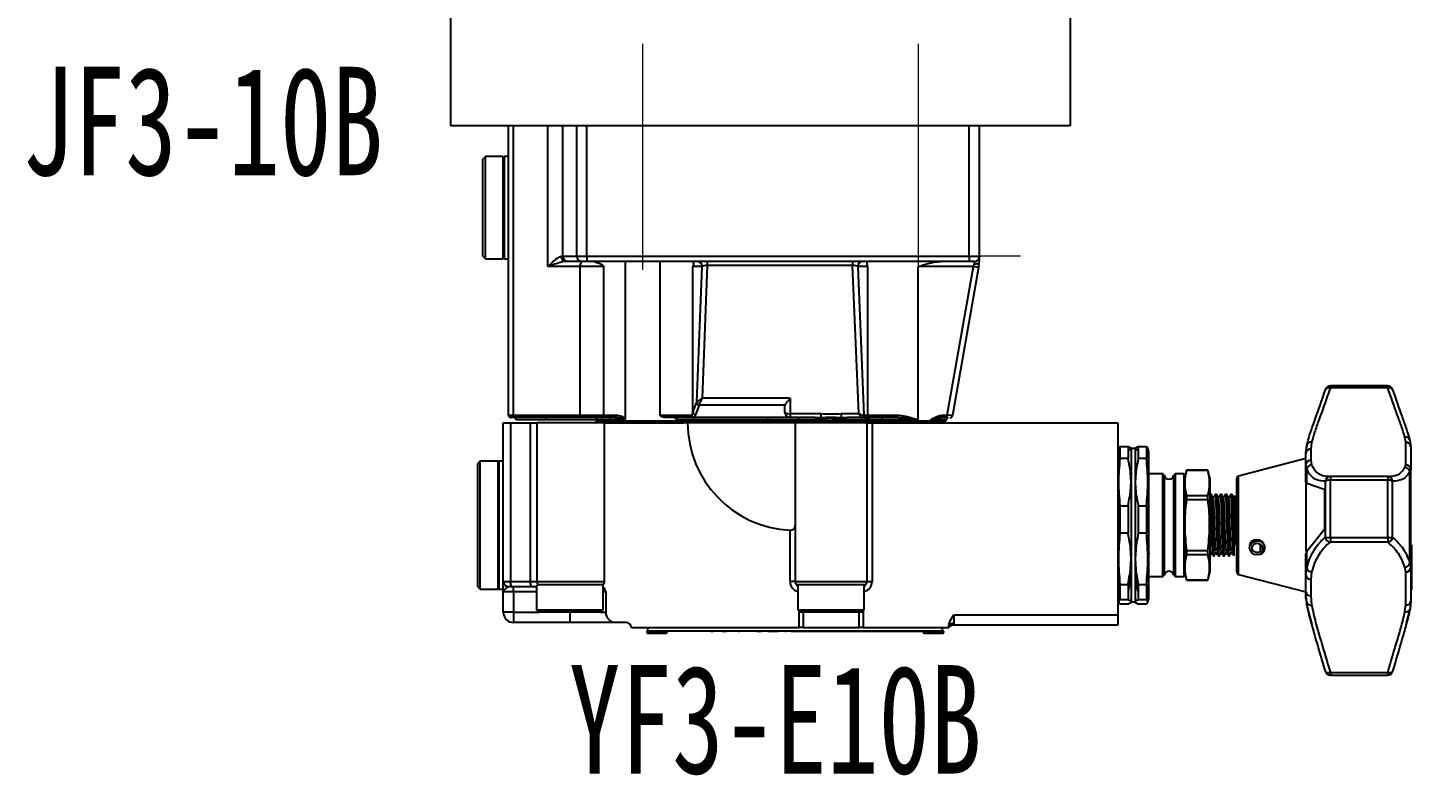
# Model space of a CAD drawing. Header units: millimetres. Extents: x 0 to 420, y 0 to 297.
# Drawn here: x 157.6 to 211.7, y 133.4 to 162.6 of the extents above; entities that cross this region are included whole.
import ezdxf

# ---------------------------------------------------------------- set-up
doc = ezdxf.new("R2010")
doc.units = ezdxf.units.MM
doc.linetypes.add('CENTERX2', pattern=[20.32, 12.7, -2.54, 2.54, -2.54])
doc.layers.add('10', color=7, linetype='Continuous')
doc.styles.add('SLDTEXTSTYLE4', font='TXT', dxfattribs={"width": 0.7})

msp = doc.modelspace()

# ---------------------------------------------------------------- linework, layer by layer
at = {"color": 7, "linetype": 'Continuous', "lineweight": 25}
for p, q in [((198.34, 183.755), (198.34, 158.755)), ((174.14, 166.564), (174.14, 158.755)), ((198.34, 158.755), (174.14, 158.755)), ((176.4, 147.455), (176.4, 158.755)), ((176.6, 147.455), (176.6, 158.755)), ((177.94, 153.255), (177.94, 158.755)), ((178.519, 153.655), (178.519, 158.755)), ((179.071, 153.655), (179.071, 158.755)), ((179.457, 153.655), (179.457, 158.755)), ((194.4, 153.655), (194.4, 158.755)), ((194.8, 153.655), (194.8, 158.755)), ((175.5, 157.555), (175.4, 157.455)), ((175.4, 153.655), (175.4, 157.455)), ((176.2, 157.555), (175.5, 157.555)), ((175.5, 153.555), (175.5, 157.555)), ((176.24, 157.555), (176.2, 157.515)), ((176.2, 153.555), (176.2, 157.555)), ((176.4, 157.555), (176.24, 157.555)), ((176.24, 153.555), (176.24, 157.555)), ((175.4, 153.655), (175.5, 153.555)), ((175.5, 153.555), (176.2, 153.555)), ((176.2, 153.595), (176.24, 153.555)), ((176.24, 153.555), (176.4, 153.555)), ((178.459, 153.655), (178.519, 153.655)), ((178.519, 153.655), (179.071, 153.655)), ((179.071, 153.655), (179.457, 153.655)), ((179.457, 153.655), (179.457, 153.455)), ((179.457, 153.655), (194.4, 153.655)), ((194.4, 153.655), (194.4, 153.455)), ((194.4, 153.655), (194.8, 153.655)), ((194.8, 153.655), (194.8, 153.629)), ((179.2, 153.255), (177.94, 153.255)), ((178.712, 153.455), (178.633, 153.455)), ((179.264, 153.455), (178.712, 153.455)), ((180.121, 153.255), (179.2, 153.255)), ((179.2, 147.455), (179.2, 153.255)), ((179.457, 153.455), (179.264, 153.455)), ((194.4, 153.455), (179.457, 153.455)), ((180.121, 147.455), (180.121, 153.255)), ((180.958, 153.455), (180.958, 147.321)), ((182.322, 147.455), (182.322, 153.455)), ((183.608, 147.562), (183.608, 153.255)), ((183.962, 153.255), (183.608, 153.255)), ((183.759, 147.956), (183.962, 153.255)), ((184.162, 153.296), (183.964, 148.121)), ((184.162, 153.455), (184.162, 153.296)), ((189.842, 153.296), (184.162, 153.296)), ((189.842, 153.455), (189.842, 153.296)), ((190.086, 147.513), (189.842, 153.296)), ((190.041, 153.255), (190.286, 147.455)), ((190.438, 153.255), (190.041, 153.255)), ((190.438, 147.453), (190.438, 153.255)), ((192.4, 147.275), (192.4, 153.255)), ((194.562, 153.255), (192.4, 153.255)), ((193.539, 147.455), (194.562, 153.255)), ((194.759, 153.22), (193.739, 147.437)), ((194.6, 153.455), (194.4, 153.455)), ((194.562, 153.255), (194.6, 153.363)), ((194.759, 153.22), (194.562, 153.255)), ((194.6, 153.363), (194.6, 153.455)), ((194.77, 153.282), (194.759, 153.22)), ((187.4, 148.121), (183.964, 148.121)), ((187.4, 148.121), (187.4, 147.513)), ((208.309, 148.441), (208.313, 148.458)), ((210.741, 148.594), (208.502, 148.594)), ((210.741, 148.524), (208.502, 148.524)), ((210.93, 148.458), (210.934, 148.441)), ((183.608, 147.562), (183.751, 147.932)), ((183.85, 147.841), (183.707, 147.471)), ((187.204, 147.841), (183.85, 147.841)), ((187.2, 147.555), (187.2, 147.82)), ((176.2, 147.155), (176.483, 147.155)), ((176.2, 140.955), (176.2, 147.155)), ((176.4, 147.455), (176.6, 147.455)), ((176.483, 147.155), (177.262, 147.155)), ((176.483, 147.155), (176.483, 140.955)), ((176.6, 147.355), (176.5, 147.355)), ((176.6, 147.355), (176.6, 147.455)), ((176.6, 147.455), (179.2, 147.455)), ((179.159, 147.355), (176.6, 147.355)), ((177.891, 147.275), (176.7, 147.275)), ((177.262, 147.155), (177.513, 147.155)), ((177.262, 140.955), (177.262, 147.155)), ((180.142, 147.155), (177.513, 147.155)), ((177.513, 147.155), (177.513, 140.955)), ((179.839, 147.275), (177.891, 147.275)), ((180.048, 147.355), (179.159, 147.355)), ((179.2, 147.455), (180.121, 147.455)), ((180.359, 147.275), (179.839, 147.275)), ((179.839, 147.235), (180.359, 147.235)), ((180.558, 147.355), (180.048, 147.355)), ((180.121, 147.455), (180.61, 147.455)), ((180.142, 147.155), (183.236, 147.155)), ((180.142, 147.155), (180.142, 140.955)), ((180.359, 147.275), (180.359, 147.355)), ((180.94, 147.275), (180.359, 147.275)), ((180.359, 147.235), (180.359, 147.275)), ((180.359, 147.235), (180.359, 147.155)), ((180.359, 147.235), (182.972, 147.235)), ((182.322, 147.455), (183.556, 147.455)), ((183.658, 147.355), (182.576, 147.355)), ((186.517, 147.275), (182.972, 147.275)), ((182.972, 147.235), (182.972, 147.275)), ((182.972, 147.235), (186.517, 147.235)), ((186.504, 147.155), (183.236, 147.155)), ((183.646, 147.355), (183.658, 147.355)), ((187.4, 147.355), (183.658, 147.355)), ((187.766, 147.275), (186.517, 147.275)), ((186.517, 147.235), (186.517, 147.275)), ((186.517, 147.235), (187.766, 147.235)), ((187.646, 147.155), (187.125, 147.155)), ((187.4, 147.513), (188.599, 147.513)), ((187.4, 147.513), (187.4, 147.355)), ((188.375, 147.355), (187.4, 147.355)), ((187.6, 147.155), (187.6, 144.692)), ((190.4, 147.155), (187.646, 147.155)), ((187.766, 147.235), (187.766, 147.275)), ((188.409, 147.275), (187.766, 147.275)), ((187.766, 147.235), (190.4, 147.235)), ((188.375, 147.355), (188.599, 147.364)), ((188.621, 147.287), (188.409, 147.275)), ((188.599, 147.513), (188.599, 147.364)), ((189.592, 147.275), (189.379, 147.287)), ((189.401, 147.513), (190.086, 147.513)), ((189.401, 147.513), (189.401, 147.364)), ((189.401, 147.364), (189.625, 147.355)), ((190.4, 147.275), (189.592, 147.275)), ((190.187, 147.355), (189.625, 147.355)), ((190.188, 147.355), (190.187, 147.355)), ((190.321, 147.355), (190.188, 147.355)), ((190.286, 147.455), (190.419, 147.455)), ((190.352, 147.354), (190.321, 147.355)), ((190.4, 147.235), (190.4, 147.275)), ((191, 147.275), (190.4, 147.275)), ((190.4, 147.235), (191, 147.235)), ((190.4, 147.155), (190.6, 147.155)), ((190.4, 147.155), (190.4, 140.955)), ((190.419, 147.455), (190.438, 147.453)), ((191.549, 147.355), (190.473, 147.355)), ((190.565, 147.455), (191.59, 147.455)), ((190.6, 147.155), (200.2, 147.155)), ((190.6, 147.155), (190.6, 140.955)), ((191, 147.275), (191, 147.355)), ((191, 147.235), (191, 147.275)), ((192.4, 147.275), (191, 147.275)), ((191, 147.155), (191, 147.235)), ((191, 147.235), (192.9, 147.235)), ((193.5, 147.275), (192.9, 147.275)), ((192.9, 147.235), (192.9, 147.275)), ((192.9, 147.155), (192.9, 147.235)), ((192.9, 147.235), (193.5, 147.235)), ((193.361, 147.455), (193.539, 147.455)), ((193.361, 147.355), (193.361, 147.455)), ((193.539, 147.355), (193.361, 147.355)), ((193.5, 147.235), (193.5, 147.275)), ((193.539, 147.355), (193.539, 147.455)), ((193.739, 147.437), (193.539, 147.455)), ((193.539, 147.355), (193.58, 147.355)), ((200.2, 147.155), (200.2, 139.655)), ((211.445, 146.393), (211.417, 146.593)), ((211.61, 146.475), (211.631, 146.322)), ((200.28, 146.226), (200.6, 146.226)), ((200.28, 146.226), (200.28, 145.757)), ((200.6, 146.226), (200.6, 145.757)), ((200.88, 146.147), (200.72, 146.147)), ((200.72, 146.147), (200.72, 140.162)), ((200.88, 146.147), (200.88, 140.162)), ((201, 146.226), (201, 145.757)), ((201, 146.226), (201.32, 146.226)), ((201.32, 146.226), (201.32, 145.757)), ((201.32, 146.226), (201.363, 146.162)), ((201.4, 146.055), (201.371, 146.164)), ((201.4, 146.055), (201.4, 140.255)), ((207.545, 145.953), (207.579, 146.279)), ((207.545, 145.953), (207.545, 146.023)), ((207.545, 145.509), (207.545, 145.953)), ((207.599, 146.358), (207.579, 146.282)), ((207.772, 146.4), (207.745, 146.131)), ((207.745, 146.131), (207.745, 145.696)), ((211.445, 145.516), (211.445, 146.393)), ((211.645, 146.22), (211.645, 146.223)), ((211.645, 146.22), (211.645, 145.325)), ((175.3, 145.655), (175.2, 145.555)), ((175.2, 140.755), (175.2, 145.555)), ((176, 145.655), (175.3, 145.655)), ((175.3, 140.655), (175.3, 145.655)), ((176.04, 145.655), (176, 145.615)), ((176, 140.655), (176, 145.655)), ((176.2, 145.655), (176.04, 145.655)), ((176.04, 140.655), (176.04, 145.655)), ((200.6, 145.757), (200.28, 145.757)), ((201.32, 145.757), (201, 145.757)), ((207.545, 145.755), (204.919, 145.074)), ((207.545, 144.818), (207.545, 145.509)), ((207.579, 145.357), (207.545, 145.509)), ((207.745, 145.696), (207.772, 145.511)), ((211.417, 145.407), (211.445, 145.516)), ((201.96, 145.155), (201.4, 145.155)), ((202.005, 145.109), (201.96, 145.155)), ((201.96, 141.155), (201.96, 145.155)), ((202.005, 145.109), (202.005, 141.2)), ((202.44, 145.155), (202.395, 145.109)), ((202.395, 141.2), (202.395, 145.109)), ((202.78, 145.155), (202.44, 145.155)), ((202.44, 145.155), (202.44, 141.155)), ((202.8, 145.135), (202.78, 145.155)), ((202.78, 145.155), (202.78, 141.155)), ((202.88, 145.305), (202.8, 145.005)), ((202.8, 145.135), (202.8, 141.175)), ((203.72, 145.305), (202.88, 145.305)), ((202.88, 145.305), (202.88, 145.303)), ((202.88, 145.303), (203.72, 145.303)), ((203.8, 145.005), (203.72, 145.305)), ((203.72, 145.303), (203.72, 145.305)), ((203.8, 145.005), (203.8, 141.305)), ((204.845, 141.332), (204.845, 144.977)), ((207.579, 144.791), (207.579, 145.357)), ((208.309, 142.685), (208.309, 144.872)), ((208.426, 145.069), (208.438, 145.067)), ((210.741, 145.057), (208.502, 145.057)), ((210.741, 144.915), (208.502, 144.915)), ((208.502, 142.673), (208.502, 144.915)), ((210.741, 145.057), (210.81, 145.068)), ((210.741, 142.673), (210.741, 144.915)), ((210.934, 142.685), (210.934, 144.872)), ((211.645, 145.325), (211.61, 145.246)), ((211.61, 141.671), (211.61, 145.246)), ((211.645, 141.503), (211.645, 145.325)), ((187.6, 144.692), (187.6, 140.955)), ((201.405, 144.353), (201.401, 144.346)), ((202.88, 144.297), (202.88, 144.161)), ((203.72, 144.297), (202.88, 144.297)), ((203.72, 144.161), (203.72, 144.297)), ((203.805, 144.353), (203.801, 144.346)), ((203.856, 144.355), (203.806, 144.355)), ((204.056, 144.355), (204.006, 144.355)), ((204.256, 144.355), (204.206, 144.355)), ((204.456, 144.355), (204.406, 144.355)), ((204.656, 144.355), (204.606, 144.355)), ((207.545, 144.818), (207.579, 144.791)), ((207.545, 144.818), (207.545, 142.136)), ((207.579, 144.791), (208.259, 144.559)), ((208.268, 144.521), (208.268, 143.015)), ((200.28, 143.912), (200.28, 142.843)), ((200.28, 143.912), (200.6, 143.912)), ((200.6, 143.912), (200.6, 142.843)), ((201, 143.912), (201, 142.843)), ((201, 143.912), (201.32, 143.912)), ((201.32, 143.912), (201.32, 142.843)), ((202.88, 144.161), (203.72, 144.161)), ((204.767, 144.287), (204.731, 144.226)), ((187.4, 140.955), (187.4, 142.959)), ((200.6, 142.843), (200.28, 142.843)), ((201.32, 142.843), (201, 142.843)), ((208.259, 142.968), (207.579, 142.132)), ((208.502, 142.673), (210.741, 142.673)), ((208.502, 142.673), (208.502, 142.493)), ((210.741, 142.673), (210.741, 142.493)), ((202.88, 142.148), (202.88, 142.012)), ((203.72, 142.148), (202.88, 142.148)), ((203.72, 142.012), (203.72, 142.148)), ((204.804, 142.45), (204.729, 142.365)), ((204.729, 142.248), (204.731, 142.367)), ((204.729, 142.365), (204.729, 141.955)), ((205.345, 142.337), (205.345, 142.268)), ((205.763, 142.416), (205.763, 142.12)), ((205.944, 142.247), (205.843, 142.288)), ((205.863, 142.08), (205.863, 142.28)), ((205.945, 142.268), (205.945, 142.274)), ((207.579, 142.132), (207.545, 142.035)), ((207.579, 141.483), (207.579, 142.132)), ((210.741, 142.493), (208.502, 142.493)), ((211.665, 142.388), (211.645, 142.388)), ((211.665, 142.388), (211.665, 141.269)), ((201.4, 142.029), (201.433, 142.086)), ((202.88, 142.012), (203.72, 142.012)), ((203.906, 141.955), (203.956, 141.955)), ((204.106, 141.955), (204.156, 141.955)), ((204.306, 141.955), (204.356, 141.955)), ((204.506, 141.955), (204.556, 141.955)), ((205.863, 142.08), (205.763, 142.12)), ((207.545, 141.21), (207.545, 142.035)), ((211.61, 141.671), (211.645, 141.503)), ((201.4, 141.155), (201.96, 141.155)), ((201.96, 141.155), (202.005, 141.2)), ((202.395, 141.2), (202.44, 141.155)), ((202.44, 141.155), (202.78, 141.155)), ((202.78, 141.155), (202.8, 141.175)), ((202.8, 141.305), (202.88, 141.005)), ((203.72, 141.005), (203.8, 141.305)), ((204.919, 141.235), (207.545, 140.555)), ((207.545, 141.21), (207.579, 141.483)), ((207.545, 140.558), (207.545, 141.21)), ((207.772, 141.337), (207.745, 141.042)), ((211.445, 141.33), (211.417, 141.517)), ((211.445, 140.044), (211.445, 141.33)), ((211.645, 141.503), (211.645, 140.191)), ((211.665, 141.274), (211.645, 141.274)), ((211.665, 141.274), (211.665, 140.644)), ((175.2, 140.755), (175.3, 140.655)), ((175.3, 140.655), (176, 140.655)), ((176, 140.695), (176.04, 140.655)), ((176.04, 140.655), (176.2, 140.655)), ((176.2, 140.955), (176.483, 140.955)), ((176.2, 139.755), (176.2, 140.555)), ((176.6, 140.555), (176.2, 140.555)), ((176.542, 140.755), (176.4, 140.755)), ((176.483, 140.955), (177.262, 140.955)), ((177.32, 140.755), (176.542, 140.755)), ((176.6, 140.555), (176.6, 140.755)), ((176.6, 140.555), (176.6, 139.755)), ((177.262, 140.955), (177.513, 140.955)), ((177.465, 140.755), (177.32, 140.755)), ((177.5, 140.784), (177.5, 139.855)), ((177.513, 140.955), (180.142, 140.955)), ((180.089, 140.822), (177.559, 140.822)), ((180.089, 140.822), (180.089, 140.733)), ((180.1, 139.855), (180.1, 140.728)), ((180.1, 140.687), (180.15, 140.687)), ((180.2, 140.555), (180.1, 140.555)), ((180.2, 140.555), (180.2, 139.755)), ((187.6, 140.955), (187.4, 140.955)), ((187.6, 140.955), (190.4, 140.955)), ((190.35, 140.822), (187.65, 140.822)), ((187.7, 140.822), (187.7, 139.855)), ((190.3, 139.855), (190.3, 140.822)), ((190.4, 140.955), (190.6, 140.955)), ((200.28, 140.841), (200.6, 140.841)), ((200.28, 140.841), (200.28, 140.241)), ((200.6, 140.841), (200.6, 140.241)), ((201, 140.841), (201, 140.241)), ((201, 140.841), (201.32, 140.841)), ((201.32, 140.841), (201.32, 140.241)), ((202.88, 141.006), (202.88, 141.005)), ((203.72, 141.006), (202.88, 141.006)), ((202.88, 141.005), (203.72, 141.005)), ((203.72, 141.005), (203.72, 141.006)), ((207.545, 140.299), (207.545, 140.558)), ((207.579, 140.131), (207.545, 140.558)), ((207.745, 141.042), (207.745, 140.404)), ((211.665, 140.644), (211.645, 140.644)), ((211.645, 140.636), (211.665, 140.636)), ((211.665, 140.644), (211.665, 140.636)), ((200.6, 140.241), (200.28, 140.241)), ((200.28, 140.083), (200.6, 140.083)), ((200.72, 140.162), (200.88, 140.162)), ((201.32, 140.241), (201, 140.241)), ((201, 140.083), (201.32, 140.083)), ((201.371, 140.145), (201.4, 140.255)), ((207.545, 140.299), (207.579, 140.028)), ((207.579, 140.028), (207.579, 140.131)), ((207.579, 140.028), (207.614, 139.906)), ((207.745, 140.404), (207.772, 140.034)), ((211.417, 139.777), (211.445, 140.044)), ((211.645, 140.191), (211.61, 139.868)), ((211.645, 140.086), (211.645, 140.191)), ((176.6, 139.755), (176.2, 139.755)), ((176.6, 139.755), (176.6, 139.355)), ((177.5, 139.855), (177.6, 139.755)), ((177.5, 139.855), (180.1, 139.855)), ((180, 139.755), (177.6, 139.755)), ((178.8, 139.755), (178.8, 139.355)), ((180, 139.755), (180.1, 139.855)), ((187.7, 139.855), (187.8, 139.755)), ((187.7, 139.855), (190.3, 139.855)), ((190.2, 139.755), (187.8, 139.755)), ((190.2, 139.755), (190.3, 139.855)), ((193.8, 139.655), (193.8, 139.321)), ((193.8, 139.655), (200.2, 139.655)), ((200.2, 139.655), (200.2, 139.255)), ((207.611, 139.905), (207.778, 139.282)), ((211.476, 139.324), (211.61, 139.827)), ((178.8, 139.355), (176.6, 139.355)), ((180.6, 139.355), (178.8, 139.355)), ((181, 139.355), (180.6, 139.355)), ((181.2, 139.155), (187.751, 139.155)), ((181.8, 139.015), (181.8, 138.975)), ((181.8, 139.015), (181.85, 139.015)), ((181.84, 138.935), (182.2, 138.935)), ((181.85, 139.015), (181.85, 139.155)), ((187.75, 139.015), (181.85, 139.015)), ((182.2, 138.935), (182.56, 138.935)), ((182.6, 138.975), (182.6, 139.015)), ((184.289, 139.014), (184.289, 139.015)), ((184.289, 139.014), (184.41, 139.014)), ((184.41, 139.014), (184.41, 139.015)), ((184.665, 139.014), (184.665, 139.015)), ((184.743, 139.014), (184.743, 139.015)), ((184.743, 139.014), (184.927, 139.014)), ((184.927, 139.014), (184.927, 139.015)), ((185.105, 139.014), (185.105, 139.015)), ((185.122, 139.014), (185.122, 139.015)), ((185.239, 139.014), (185.239, 139.015)), ((185.385, 139.014), (185.385, 139.015)), ((185.385, 139.014), (185.427, 139.014)), ((185.427, 139.014), (185.427, 139.015)), ((186.105, 139.014), (186.105, 139.015)), ((186.105, 139.014), (186.289, 139.014)), ((186.289, 139.014), (186.289, 139.015)), ((186.466, 139.014), (186.466, 139.015)), ((186.484, 139.014), (186.484, 139.015)), ((186.537, 139.014), (186.537, 139.015)), ((186.537, 139.014), (186.941, 139.014)), ((186.941, 139.014), (186.941, 139.015)), ((187.055, 139.014), (187.055, 139.015)), ((187.2, 139.014), (187.2, 139.015)), ((187.2, 139.014), (187.243, 139.014)), ((187.243, 139.014), (187.243, 139.015)), ((187.445, 139.014), (187.445, 139.015)), ((187.445, 139.014), (187.849, 139.014)), ((193.35, 139.015), (187.75, 139.015)), ((187.75, 139.015), (187.75, 139.015)), ((187.75, 139.015), (193.35, 139.015)), ((187.907, 139.155), (187.751, 139.155)), ((187.849, 139.014), (187.849, 139.015)), ((187.907, 139.155), (190.093, 139.155)), ((187.916, 139.014), (187.916, 139.015)), ((187.924, 139.014), (187.924, 139.015)), ((188.803, 139.014), (188.803, 139.015)), ((188.803, 139.014), (189.179, 139.014)), ((189.179, 139.014), (189.179, 139.015)), ((189.179, 139.014), (189.214, 139.014)), ((189.214, 139.014), (189.214, 139.015)), ((189.278, 139.014), (189.278, 139.015)), ((189.285, 139.014), (189.285, 139.015)), ((189.778, 139.014), (189.778, 139.015)), ((189.923, 139.014), (189.923, 139.015)), ((189.923, 139.014), (189.966, 139.014)), ((189.966, 139.014), (189.966, 139.015)), ((190.249, 139.155), (190.093, 139.155)), ((190.165, 139.014), (190.165, 139.015)), ((190.165, 139.014), (190.178, 139.014)), ((190.182, 139.014), (190.182, 139.015)), ((190.249, 139.155), (193.6, 139.155)), ((190.25, 139.014), (190.25, 139.015)), ((190.25, 139.014), (190.53, 139.014)), ((190.53, 139.014), (190.53, 139.015)), ((192.6, 139.015), (192.6, 138.975)), ((192.64, 138.935), (193, 138.935)), ((193, 138.935), (193.36, 138.935)), ((193.35, 139.015), (193.35, 139.155)), ((193.35, 139.015), (193.4, 139.015)), ((193.35, 139.015), (193.35, 139.015)), ((193.4, 138.975), (193.4, 139.015)), ((193.6, 139.207), (193.6, 139.155)), ((200.2, 139.255), (193.773, 139.255)), ((208.309, 137.451), (208.31, 137.445)), ((208.502, 137.407), (210.741, 137.407)), ((208.502, 137.302), (210.741, 137.302)), ((210.933, 137.445), (210.934, 137.451))]:
    msp.add_line(p, q, dxfattribs=at)
at = {"color": 8, "linetype": 'Continuous', "lineweight": 25}
for p, q in [((208.502, 148.594), (208.502, 148.524)), ((210.741, 148.594), (210.741, 148.524)), ((207.579, 146.279), (207.579, 146.282)), ((211.631, 146.322), (211.645, 146.22)), ((204.919, 141.235), (204.919, 145.074)), ((208.502, 145.057), (208.502, 144.915)), ((210.741, 145.057), (210.741, 144.915)), ((177.5, 140.555), (176.6, 140.555)), ((176.6, 139.755), (177.6, 139.755)), ((180, 139.755), (180.2, 139.755)), ((187.751, 139.155), (187.751, 139.804)), ((187.907, 139.755), (187.907, 139.155)), ((190.093, 139.155), (190.093, 139.755)), ((190.249, 139.804), (190.249, 139.155)), ((211.61, 139.827), (211.61, 139.868)), ((181.8, 138.975), (182.2, 138.975)), ((182.2, 138.975), (182.6, 138.975)), ((192.6, 138.975), (193, 138.975)), ((193, 138.975), (193.4, 138.975)), ((208.502, 137.407), (208.502, 137.302)), ((210.741, 137.407), (210.741, 137.302))]:
    msp.add_line(p, q, dxfattribs=at)
at = {"color": 8, "linetype": 'Continuous', "lineweight": 25, "flags": 128}
for points in [[(208.313, 148.458), (208.315, 148.464), (208.327, 148.484), (208.346, 148.501), (208.37, 148.515), (208.398, 148.524), (208.431, 148.529), (208.466, 148.529), (208.502, 148.524)], [(210.741, 148.524), (210.777, 148.529), (210.812, 148.529), (210.844, 148.524), (210.873, 148.515), (210.897, 148.501), (210.916, 148.484), (210.928, 148.464), (210.93, 148.458)], [(208.31, 137.445), (208.315, 137.435), (208.327, 137.421), (208.346, 137.41), (208.37, 137.402), (208.398, 137.398), (208.431, 137.397), (208.466, 137.4), (208.502, 137.407)], [(210.741, 137.407), (210.777, 137.4), (210.812, 137.397), (210.844, 137.398), (210.873, 137.402), (210.897, 137.41), (210.916, 137.421), (210.928, 137.435), (210.933, 137.445)]]:
    msp.add_lwpolyline(points, dxfattribs=at)
at = {"color": 7, "linetype": 'Continuous', "lineweight": 25, "flags": 128}
for points in [[(180.558, 147.355), (180.568, 147.356), (180.578, 147.362), (180.587, 147.371), (180.595, 147.384), (180.601, 147.399), (180.606, 147.416), (180.609, 147.435), (180.61, 147.455)], [(188.409, 147.275), (188.408, 147.29), (188.406, 147.305), (188.403, 147.319), (188.399, 147.331), (188.394, 147.341), (188.388, 147.348), (188.381, 147.353), (188.375, 147.355)], [(189.592, 147.275), (189.592, 147.29), (189.594, 147.305), (189.597, 147.319), (189.601, 147.331), (189.607, 147.341), (189.612, 147.348), (189.619, 147.353), (189.625, 147.355)], [(191.59, 147.455), (191.589, 147.435), (191.587, 147.416), (191.583, 147.399), (191.578, 147.384), (191.572, 147.371), (191.565, 147.362), (191.557, 147.356), (191.549, 147.355)], [(205.863, 142.08), (205.766, 142.017), (205.649, 141.993), (205.532, 142.013), (205.433, 142.074), (205.367, 142.165), (205.345, 142.272), (205.37, 142.379), (205.439, 142.468), (205.54, 142.525), (205.658, 142.542), (205.774, 142.516), (205.869, 142.45), (205.929, 142.356), (205.944, 142.247)], [(205.863, 142.101), (205.874, 142.108), (205.927, 142.184), (205.945, 142.271), (205.931, 142.359), (205.889, 142.441), (205.822, 142.514), (205.732, 142.567), (205.627, 142.59), (205.525, 142.577), (205.439, 142.531), (205.395, 142.486), (205.395, 142.486)], [(205.763, 142.12), (205.69, 142.09), (205.61, 142.088), (205.536, 142.114), (205.479, 142.166), (205.448, 142.233), (205.449, 142.307), (205.481, 142.374), (205.54, 142.424), (205.615, 142.449), (205.695, 142.445), (205.767, 142.413), (205.819, 142.358), (205.843, 142.288)], [(176.542, 140.755), (176.53, 140.758), (176.519, 140.77), (176.509, 140.788), (176.5, 140.813), (176.493, 140.843), (176.488, 140.878), (176.484, 140.915), (176.483, 140.955)], [(177.32, 140.755), (177.309, 140.758), (177.298, 140.77), (177.288, 140.788), (177.279, 140.813), (177.272, 140.843), (177.266, 140.878), (177.263, 140.915), (177.262, 140.955)]]:
    msp.add_lwpolyline(points, dxfattribs=at)
at = {"color": 7, "linetype": 'Continuous', "lineweight": 25}
for centre, radius, start, end in [((178.647, 153.642), 0.188, 176.1887, 265.5981), ((178.716, 153.651), 0.197, 179.0242, 268.9898), ((179.268, 153.651), 0.197, 179.0242, 268.9898), ((194.6, 153.655), 0.2, 270, 0), ((183.764, 153.256), 0.198, 359.5463, 89.539), ((190.239, 153.256), 0.198, 90.5581, 180.5475), ((208.502, 148.394), 0.2, 90, 161.1661), ((210.741, 148.394), 0.2, 18.8339, 90), ((183.712, 147.575), 0.104, 187.3259, 267.3906), ((183.855, 147.945), 0.104, 187.3259, 267.3906), ((183.861, 147.978), 0.104, 191.9125, 268.1515), ((187.352, 147.785), 0.276, 236.523, 279.9868), ((187.4, 147.555), 0.2, 180, 270), ((176.5, 147.455), 0.1, 180, 270), ((176.62, 147.275), 0.08, 0, 90), ((177.819, 147.283), 0.0724, 353.2435, 81.0691), ((179.764, 147.23), 0.0752, 274.4019, 3.8113), ((179.914, 147.28), 0.0752, 94.4019, 183.8113), ((187.6, 147.155), 4.2, 180, 267.2706), ((186.382, 147.215), 0.137, 333.692, 8.2086), ((186.652, 147.294), 0.137, 153.692, 188.2086), ((187.69, 147.279), 0.0757, 356.626, 86.1722), ((187.841, 147.23), 0.0757, 176.626, 266.1722), ((188.473, 147.286), 0.148, 0.2677, 31.3929), ((189.527, 147.286), 0.148, 148.6071, 179.7323), ((190.186, 147.453), 0.0989, 270.6613, 0.4351), ((190.187, 147.454), 0.0991, 270.5581, 0.5475), ((190.32, 147.235), 0.08, 270, 0), ((190.32, 147.454), 0.0991, 270.5581, 0.5475), ((190.338, 147.453), 0.1, 277.8712, 0.091), ((190.48, 147.275), 0.08, 90, 180), ((190.469, 147.451), 0.0962, 272.5625, 2.3515), ((193.58, 147.275), 0.08, 90, 180), ((193.641, 147.455), 0.1, 270, 350), ((211.444, 146.42), 0.175, 18.507, 98.8678), ((208.545, 146.023), 1, 165, 180), ((207.734, 145.941), 0.19, 86.9221, 176.5493), ((207.75, 146.221), 0.181, 83.0674, 161.1863), ((211.457, 146.205), 0.188, 4.4062, 93.8145), ((210.645, 146.223), 1, 0, 5.7765), ((207.738, 145.502), 0.194, 88.1589, 178.0322), ((207.778, 145.305), 0.206, 91.7915, 165.4578), ((211.409, 145.2), 0.207, 12.9242, 87.6826), ((211.449, 145.32), 0.196, 1.3924, 91.3278), ((202.2, 145.155), 0.2, 193.0519, 346.9481), ((204.945, 144.977), 0.1, 104.5345, 180), ((208.503, 144.862), 0.195, 90.3246, 177.1086), ((208.472, 144.599), 0.318, 84.5387, 120.8429), ((208.502, 144.857), 0.2, 90, 96.6131), ((210.741, 144.857), 0.2, 83.3869, 90), ((210.74, 144.862), 0.195, 2.8914, 89.6754), ((210.771, 144.599), 0.318, 59.1571, 95.4613), ((208.469, 143.715), 1.042, 261.1512, 271.8084), ((208.515, 142.699), 0.207, 183.8255, 266.4259), ((210.774, 143.715), 1.042, 268.1916, 278.8488), ((210.728, 142.699), 0.207, 273.5741, 356.1745), ((211.407, 141.728), 0.212, 272.8942, 344.1832), ((202.2, 141.155), 0.2, 13.0519, 166.9481), ((204.945, 141.332), 0.1, 180, 255.4655), ((207.73, 141.228), 0.186, 185.5071, 274.6093), ((207.779, 141.547), 0.21, 197.8161, 268.1328), ((211.457, 141.518), 0.188, 266.1919, 355.6023), ((176.4, 140.955), 0.2, 180, 270), ((177.723, 140.953), 0.21, 179.7122, 218.6206), ((180, 140.555), 0.2, 0, 63.4551), ((187.8, 140.955), 0.2, 180, 221.4096), ((190.2, 140.955), 0.2, 318.5904, 0), ((207.724, 140.584), 0.182, 188.2128, 276.3437), ((207.739, 140.208), 0.178, 205.8527, 280.7071), ((211.467, 140.222), 0.18, 262.7164, 350.1013), ((210.645, 140.086), 1, 345, 0), ((176.6, 139.755), 0.4, 180, 270), ((180.6, 139.755), 0.4, 180, 270), ((211.456, 139.944), 0.172, 256.8271, 333.6343), ((181, 139.155), 0.2, 0, 90), ((181.84, 138.975), 0.04, 180, 270), ((182.56, 138.975), 0.04, 270, 0), ((192.64, 138.975), 0.04, 180, 270), ((193.36, 138.975), 0.04, 270, 0), ((193.785, 139.136), 0.186, 85.2791, 174.3321), ((193.773, 139.055), 0.2, 90, 150), ((208.502, 137.502), 0.2, 196.3528, 270), ((210.741, 137.502), 0.2, 270, 343.6472)]:
    msp.add_arc(centre, radius, start, end, dxfattribs=at)
at = {"color": 8, "linetype": 'Continuous', "lineweight": 25}
for centre, start, end in [((187.8, 140.955), 180, 255.5225), ((190.2, 140.955), 284.4775, 0)]:
    msp.add_arc(centre, 0.4, start, end, dxfattribs=at)
at = {"color": 7, "linetype": 'Continuous', "lineweight": 25}
for centre, major_axis, ratio, start_param, end_param in [((179.283, 153.255), (0, 0.2), 0.414214, 0, 1.570796), ((184.159, 153.255), (0.2, 0.008), 0.206501, 1.546323, 2.942846), ((189.845, 153.255), (0.201, -0.009), 0.206203, 0.218417, 1.59772), ((181.64, 147.735), (2, 0), 0.489623, 5.992355, 6.104977), ((183.729, 148.204), (0, 0.3), 0.180119, 3.577925, 3.74241), ((183.827, 148.204), (0, 0.4), 0.135089, 3.577925, 3.74241), ((187.4, 147.82), (0.2, 0), 0.529175, 2.936528, 3.141593), ((179.159, 147.455), (0, 0.1), 0.414214, 3.141593, 4.712389), ((181.64, 147.645), (2.1, 0), 0.466308, 5.983139, 6.104977), ((190.086, 147.555), (0.203, -0.097), 0.167177, 4.791739, 6.153096), ((190.086, 147.555), (-0.103, 0.2), 0.085828, 1.736111, 3.097468), ((190.09, 147.455), (0.2, 0.004), 0.103821, 6.0672, 6.085146)]:
    msp.add_ellipse(centre, major_axis=major_axis, ratio=ratio, start_param=start_param, end_param=end_param, dxfattribs=at)
for points, knots in [([(177.94, 153.255), (177.94, 153.255), (177.971, 153.284), (178.07, 153.377), (178.215, 153.511), (178.337, 153.604), (178.411, 153.646), (178.44, 153.651), (178.459, 153.655)], [0, 0, 0, 0, 0.002898, 0.165503, 0.539752, 0.794555, 0.857049, 1, 1, 1, 1]), ([(194.79, 153.426), (194.793, 153.458), (194.797, 153.504), (194.799, 153.554), (194.8, 153.581), (194.8, 153.601), (194.8, 153.614), (194.8, 153.621), (194.8, 153.626), (194.8, 153.628), (194.8, 153.629)], [0, 0, 0, 0, 0.388579, 0.55898, 0.698843, 0.810731, 0.896267, 0.955652, 0.957827, 1, 1, 1, 1]), ([(178.633, 153.455), (178.593, 153.45), (178.5, 153.44), (178.305, 153.381), (178.113, 153.316), (177.981, 153.269), (177.94, 153.255), (177.94, 153.255)], [0, 0, 0, 0, 0.192697, 0.448476, 0.830752, 0.996658, 1, 1, 1, 1]), ([(179.746, 153.455), (179.792, 153.441), (179.884, 153.414), (180.032, 153.348), (180.108, 153.281), (180.115, 153.272), (180.12, 153.263), (180.121, 153.258), (180.121, 153.255), (180.121, 153.255)], [0, 0, 0, 0, 0.468212, 0.933438, 0.956515, 0.980036, 0.989414, 0.99686, 1, 1, 1, 1]), ([(183.608, 153.255), (183.609, 153.255), (183.639, 153.309), (183.659, 153.412), (183.593, 153.442), (183.566, 153.455)], [0, 0, 0, 0, 0.004327, 0.585841, 1, 1, 1, 1]), ([(190.465, 153.455), (190.44, 153.442), (190.379, 153.412), (190.405, 153.309), (190.438, 153.255), (190.438, 153.255)], [0, 0, 0, 0, 0.414159, 0.995673, 1, 1, 1, 1]), ([(192.4, 153.255), (192.401, 153.255), (192.573, 153.309), (192.871, 153.412), (193.154, 153.442), (193.272, 153.455)], [0, 0, 0, 0, 0.004327, 0.585841, 1, 1, 1, 1]), ([(194.6, 153.363), (194.601, 153.363), (194.61, 153.363), (194.641, 153.362), (194.692, 153.367), (194.747, 153.386), (194.777, 153.408), (194.787, 153.422), (194.79, 153.426)], [0, 0, 0, 0, 0.009801, 0.10556, 0.375593, 0.644832, 0.914158, 1, 1, 1, 1]), ([(194.77, 153.282), (194.77, 153.283), (194.771, 153.287), (194.773, 153.301), (194.778, 153.331), (194.784, 153.377), (194.788, 153.408), (194.79, 153.426)], [0, 0, 0, 0, 0.0224364, 0.070169, 0.2648346, 0.5933337, 1, 1, 1, 1]), ([(183.759, 147.956), (183.768, 147.967), (183.778, 147.977), (183.814, 148.006), (183.845, 148.03), (183.89, 148.064), (183.915, 148.083), (183.936, 148.099), (183.947, 148.108), (183.954, 148.113), (183.958, 148.116), (183.961, 148.118), (183.962, 148.119), (183.963, 148.12), (183.963, 148.12), (183.964, 148.121)], [0, 0, 0, 0, 0.292203, 0.299733, 0.616587, 0.715219, 0.837545, 0.905555, 0.944772, 0.967642, 0.981029, 0.988875, 0.994173, 0.995499, 1, 1, 1, 1]), ([(183.964, 148.121), (183.964, 148.12), (183.963, 148.118), (183.959, 148.111), (183.946, 148.084), (183.916, 148.02), (183.877, 147.94), (183.863, 147.893), (183.858, 147.874)], [0, 0, 0, 0, 0.005554, 0.021784, 0.076322, 0.292962, 0.712312, 1, 1, 1, 1]), ([(187.204, 147.841), (187.213, 147.858), (187.233, 147.897), (187.305, 147.992), (187.366, 148.073), (187.4, 148.12), (187.4, 148.121)], [0, 0, 0, 0, 0.241583, 0.580367, 0.995744, 1, 1, 1, 1]), ([(207.579, 146.279), (207.614, 146.406), (207.684, 146.659), (207.887, 147.242), (208.103, 147.841), (208.269, 148.326), (208.309, 148.441)], [0, 0, 0, 0, 0.21325, 0.426558, 0.863801, 1, 1, 1, 1]), ([(208.502, 148.524), (208.462, 148.411), (208.299, 147.946), (208.086, 147.361), (207.881, 146.785), (207.808, 146.529), (207.772, 146.4)], [0, 0, 0, 0, 0.136755, 0.563327, 0.781702, 1, 1, 1, 1]), ([(211.417, 146.593), (211.374, 146.729), (211.287, 147.002), (211.061, 147.62), (210.87, 148.161), (210.741, 148.524)], [0, 0, 0, 0, 0.247032, 0.494124, 1, 1, 1, 1]), ([(210.934, 148.441), (211.06, 148.078), (211.251, 147.53), (211.477, 146.9), (211.566, 146.617), (211.61, 146.475)], [0, 0, 0, 0, 0.493928, 0.746991, 1, 1, 1, 1]), ([(180.048, 147.355), (180.048, 147.355), (180.054, 147.355), (180.067, 147.357), (180.087, 147.368), (180.106, 147.391), (180.119, 147.421), (180.12, 147.443), (180.121, 147.455)], [0, 0, 0, 0, 0.0208369, 0.1418151, 0.3565106, 0.5710551, 0.7855263, 1, 1, 1, 1]), ([(180.94, 147.275), (180.94, 147.275), (180.94, 147.278), (180.938, 147.283), (180.931, 147.291), (180.909, 147.304), (180.856, 147.322), (180.76, 147.341), (180.655, 147.353), (180.584, 147.354), (180.558, 147.355)], [0, 0, 0, 0, 0.00599, 0.019417, 0.040351, 0.083878, 0.201226, 0.460431, 0.809441, 1, 1, 1, 1]), ([(180.61, 147.455), (180.678, 147.447), (180.781, 147.436), (180.896, 147.379), (180.943, 147.341), (180.956, 147.323), (180.958, 147.321)], [0, 0, 0, 0, 0.558403, 0.836813, 0.977813, 1, 1, 1, 1]), ([(180.958, 147.321), (180.957, 147.312), (180.956, 147.297), (180.948, 147.282), (180.942, 147.276), (180.941, 147.275), (180.94, 147.275)], [0, 0, 0, 0, 0.5271, 0.855771, 0.982287, 1, 1, 1, 1]), ([(182.576, 147.355), (182.515, 147.359), (182.443, 147.365), (182.367, 147.4), (182.342, 147.417), (182.328, 147.435), (182.323, 147.446), (182.323, 147.452), (182.322, 147.455)], [0, 0, 0, 0, 0.621768, 0.742071, 0.875919, 0.931372, 0.978062, 1, 1, 1, 1]), ([(182.972, 147.275), (182.971, 147.281), (182.969, 147.295), (182.956, 147.315), (182.931, 147.335), (182.892, 147.351), (182.861, 147.353), (182.846, 147.355)], [0, 0, 0, 0, 0.1228652, 0.2449272, 0.4307137, 0.7157183, 1, 1, 1, 1]), ([(183, 147.155), (183, 147.155), (182.997, 147.155), (182.992, 147.157), (182.984, 147.167), (182.977, 147.186), (182.973, 147.209), (182.972, 147.226), (182.972, 147.235)], [0, 0, 0, 0, 0.007791, 0.182153, 0.39733, 0.601389, 0.800608, 1, 1, 1, 1]), ([(187.117, 147.155), (187.013, 147.155), (186.628, 147.155), (185.963, 147.155), (185.184, 147.155), (184.488, 147.155), (183.885, 147.155), (183.562, 147.155), (183.4, 147.155)], [0, 0, 0, 0, 0.079848, 0.293962, 0.508558, 0.673459, 0.836183, 1, 1, 1, 1]), ([(183.556, 147.455), (183.556, 147.454), (183.556, 147.45), (183.558, 147.435), (183.567, 147.41), (183.587, 147.383), (183.615, 147.362), (183.636, 147.358), (183.646, 147.355)], [0, 0, 0, 0, 0.009428, 0.081951, 0.316735, 0.546279, 0.77309, 1, 1, 1, 1]), ([(187.6, 147.155), (187.6, 146.934), (187.6, 146.482), (187.6, 145.661), (187.6, 145.061), (187.6, 144.692)], [0, 0, 0, 0, 0.268185, 0.550954, 1, 1, 1, 1]), ([(188.599, 147.513), (188.733, 147.508), (189, 147.499), (189.267, 147.508), (189.401, 147.513)], [0, 0, 0, 0, 0.499195, 1, 1, 1, 1]), ([(188.599, 147.364), (188.733, 147.368), (189, 147.376), (189.267, 147.368), (189.401, 147.364)], [0, 0, 0, 0, 0.499364, 1, 1, 1, 1]), ([(189.379, 147.287), (189.23, 147.296), (188.976, 147.311), (188.725, 147.294), (188.621, 147.287)], [0, 0, 0, 0, 0.585698, 1, 1, 1, 1]), ([(190.473, 147.355), (190.443, 147.353), (190.406, 147.351), (190.361, 147.353), (190.352, 147.354)], [0, 0, 0, 0, 0.810078, 1, 1, 1, 1]), ([(190.438, 147.453), (190.444, 147.452), (190.473, 147.448), (190.524, 147.451), (190.565, 147.455)], [0, 0, 0, 0, 0.190209, 1, 1, 1, 1]), ([(192.4, 147.275), (192.399, 147.275), (192.368, 147.279), (192.198, 147.301), (191.915, 147.339), (191.663, 147.35), (191.549, 147.355)], [0, 0, 0, 0, 0.004778, 0.109255, 0.597222, 1, 1, 1, 1]), ([(191.59, 147.455), (191.698, 147.444), (191.941, 147.419), (192.213, 147.332), (192.375, 147.282), (192.399, 147.275), (192.4, 147.275)], [0, 0, 0, 0, 0.406001, 0.912899, 0.995318, 1, 1, 1, 1]), ([(192.9, 147.275), (192.901, 147.275), (193, 147.334), (193.144, 147.429), (193.31, 147.448), (193.361, 147.455)], [0, 0, 0, 0, 0.004004, 0.692733, 1, 1, 1, 1]), ([(193.361, 147.355), (193.32, 147.352), (193.17, 147.341), (193.014, 147.3), (192.901, 147.275), (192.9, 147.275)], [0, 0, 0, 0, 0.275508, 0.995399, 1, 1, 1, 1]), ([(200.6, 146.226), (200.636, 146.211), (200.716, 146.178), (200.73, 146.125), (200.644, 146.087), (200.6, 146.068)], [0, 0, 0, 0, 0.283396, 0.637701, 1, 1, 1, 1]), ([(201, 146.068), (200.957, 146.087), (200.87, 146.124), (200.883, 146.177), (200.964, 146.211), (201, 146.226)], [0, 0, 0, 0, 0.354572, 0.716603, 1, 1, 1, 1]), ([(200.28, 145.757), (200.254, 145.451), (200.2, 144.836), (200.254, 144.221), (200.28, 143.912)], [0, 0, 0, 0, 0.497762, 1, 1, 1, 1]), ([(200.6, 143.912), (200.646, 144.147), (200.738, 144.622), (200.709, 145.245), (200.629, 145.621), (200.6, 145.757)], [0, 0, 0, 0, 0.383582, 0.776758, 1, 1, 1, 1]), ([(201, 145.757), (200.954, 145.522), (200.862, 145.047), (200.891, 144.424), (200.971, 144.048), (201, 143.912)], [0, 0, 0, 0, 0.383582, 0.776758, 1, 1, 1, 1]), ([(201.32, 143.912), (201.346, 144.218), (201.4, 144.833), (201.347, 145.448), (201.32, 145.757)], [0, 0, 0, 0, 0.497762, 1, 1, 1, 1]), ([(202.88, 145.303), (202.847, 145.137), (202.78, 144.801), (202.847, 144.466), (202.88, 144.297)], [0, 0, 0, 0, 0.4958445, 1, 1, 1, 1]), ([(203.72, 144.297), (203.753, 144.463), (203.82, 144.799), (203.753, 145.134), (203.72, 145.303)], [0, 0, 0, 0, 0.495844, 1, 1, 1, 1]), ([(208.309, 144.872), (208.187, 144.879), (207.941, 144.892), (207.693, 145.114), (207.601, 145.309), (207.579, 145.357)], [0, 0, 0, 0, 0.423523, 0.856285, 1, 1, 1, 1]), ([(211.61, 145.246), (211.567, 145.183), (211.481, 145.057), (211.256, 144.891), (211.063, 144.88), (210.934, 144.872)], [0, 0, 0, 0, 0.246943, 0.493936, 1, 1, 1, 1]), ([(200.28, 143.466), (200.248, 143.798), (200.209, 144.195), (200.233, 144.593), (200.237, 144.658)], [0, 0, 0, 0, 0.835828, 1, 1, 1, 1]), ([(203.806, 144.35), (203.807, 144.351), (203.811, 144.381), (203.82, 144.268), (203.832, 144.01), (203.841, 143.736), (203.848, 143.444), (203.857, 143.127), (203.87, 142.656), (203.882, 142.272), (203.892, 142.041), (203.898, 142.014), (203.899, 142.006)], [0, 0, 0, 0, 0.007499, 0.142218, 0.276612, 0.411032, 0.411667, 0.546385, 0.681104, 0.815823, 0.950541, 1, 1, 1, 1]), ([(203.958, 141.962), (203.958, 141.959), (203.953, 141.921), (203.946, 142.004), (203.937, 142.16), (203.928, 142.374), (203.919, 142.693), (203.907, 143.128), (203.894, 143.599), (203.882, 144.009), (203.869, 144.269), (203.861, 144.381), (203.857, 144.351), (203.856, 144.35)], [0, 0, 0, 0, 0.008656, 0.131611, 0.206682, 0.283149, 0.378376, 0.501332, 0.624288, 0.747244, 0.8702, 0.993156, 1, 1, 1, 1]), ([(203.933, 144.223), (203.921, 144.245), (203.895, 144.288), (203.87, 144.331), (203.858, 144.353)], [0, 0, 0, 0, 0.4999741, 1, 1, 1, 1]), ([(204.005, 144.353), (203.992, 144.331), (203.968, 144.289), (203.943, 144.247), (203.931, 144.226)], [0, 0, 0, 0, 0.5120098, 1, 1, 1, 1]), ([(204.006, 144.35), (204.007, 144.351), (204.011, 144.381), (204.02, 144.268), (204.032, 144.01), (204.041, 143.736), (204.048, 143.444), (204.057, 143.127), (204.07, 142.656), (204.082, 142.272), (204.092, 142.041), (204.098, 142.014), (204.099, 142.006)], [0, 0, 0, 0, 0.007499, 0.142218, 0.276612, 0.411032, 0.411667, 0.546385, 0.681104, 0.815823, 0.950541, 1, 1, 1, 1]), ([(204.158, 141.962), (204.158, 141.959), (204.153, 141.921), (204.146, 142.004), (204.137, 142.16), (204.128, 142.374), (204.119, 142.693), (204.107, 143.128), (204.094, 143.599), (204.082, 144.009), (204.069, 144.269), (204.061, 144.381), (204.057, 144.351), (204.056, 144.35)], [0, 0, 0, 0, 0.008656, 0.131611, 0.206682, 0.283149, 0.378376, 0.501332, 0.624288, 0.747244, 0.8702, 0.993156, 1, 1, 1, 1]), ([(204.133, 144.223), (204.121, 144.245), (204.095, 144.288), (204.07, 144.331), (204.058, 144.353)], [0, 0, 0, 0, 0.4999741, 1, 1, 1, 1]), ([(204.205, 144.353), (204.192, 144.331), (204.168, 144.289), (204.143, 144.247), (204.131, 144.226)], [0, 0, 0, 0, 0.51201, 1, 1, 1, 1]), ([(204.206, 144.35), (204.207, 144.351), (204.211, 144.381), (204.22, 144.268), (204.232, 144.01), (204.241, 143.736), (204.248, 143.444), (204.257, 143.127), (204.27, 142.656), (204.282, 142.272), (204.292, 142.041), (204.298, 142.014), (204.299, 142.006)], [0, 0, 0, 0, 0.007499, 0.142218, 0.276612, 0.411032, 0.411667, 0.546385, 0.681104, 0.815823, 0.950541, 1, 1, 1, 1]), ([(204.358, 141.962), (204.358, 141.959), (204.353, 141.921), (204.346, 142.004), (204.337, 142.16), (204.328, 142.374), (204.319, 142.693), (204.307, 143.128), (204.294, 143.599), (204.282, 144.009), (204.269, 144.269), (204.261, 144.381), (204.257, 144.351), (204.256, 144.35)], [0, 0, 0, 0, 0.008656, 0.131611, 0.206682, 0.283149, 0.378376, 0.501332, 0.624288, 0.747244, 0.8702, 0.993156, 1, 1, 1, 1]), ([(204.333, 144.223), (204.321, 144.245), (204.295, 144.288), (204.27, 144.331), (204.258, 144.353)], [0, 0, 0, 0, 0.4999741, 1, 1, 1, 1]), ([(204.405, 144.353), (204.392, 144.331), (204.368, 144.289), (204.343, 144.247), (204.331, 144.226)], [0, 0, 0, 0, 0.51201, 1, 1, 1, 1]), ([(204.406, 144.35), (204.407, 144.351), (204.411, 144.381), (204.42, 144.268), (204.432, 144.01), (204.441, 143.736), (204.448, 143.444), (204.457, 143.127), (204.47, 142.656), (204.482, 142.272), (204.492, 142.041), (204.498, 142.014), (204.499, 142.006)], [0, 0, 0, 0, 0.007499, 0.142218, 0.276612, 0.411032, 0.411667, 0.546385, 0.681104, 0.815823, 0.950541, 1, 1, 1, 1]), ([(204.558, 141.962), (204.558, 141.959), (204.553, 141.921), (204.546, 142.004), (204.537, 142.16), (204.528, 142.374), (204.519, 142.693), (204.507, 143.128), (204.494, 143.599), (204.482, 144.009), (204.469, 144.269), (204.461, 144.381), (204.457, 144.351), (204.456, 144.35)], [0, 0, 0, 0, 0.008656, 0.131611, 0.206682, 0.283149, 0.378376, 0.501332, 0.624288, 0.747244, 0.8702, 0.993156, 1, 1, 1, 1]), ([(204.533, 144.223), (204.521, 144.245), (204.495, 144.288), (204.47, 144.331), (204.458, 144.353)], [0, 0, 0, 0, 0.4999741, 1, 1, 1, 1]), ([(204.605, 144.353), (204.592, 144.331), (204.568, 144.289), (204.543, 144.247), (204.531, 144.226)], [0, 0, 0, 0, 0.51201, 1, 1, 1, 1]), ([(204.606, 144.35), (204.607, 144.351), (204.611, 144.381), (204.62, 144.268), (204.632, 144.01), (204.641, 143.736), (204.648, 143.444), (204.657, 143.127), (204.67, 142.656), (204.682, 142.272), (204.692, 142.041), (204.698, 142.014), (204.699, 142.006)], [0, 0, 0, 0, 0.007499, 0.142218, 0.276612, 0.411032, 0.411667, 0.546385, 0.681104, 0.815823, 0.950541, 1, 1, 1, 1]), ([(204.729, 142.365), (204.726, 142.463), (204.719, 142.689), (204.707, 143.129), (204.694, 143.599), (204.682, 144.009), (204.669, 144.269), (204.661, 144.381), (204.657, 144.351), (204.656, 144.35)], [0, 0, 0, 0, 0.132841, 0.304364, 0.475886, 0.647408, 0.81893, 0.990452, 1, 1, 1, 1]), ([(204.733, 144.223), (204.721, 144.245), (204.695, 144.288), (204.67, 144.331), (204.658, 144.353)], [0, 0, 0, 0, 0.499974, 1, 1, 1, 1]), ([(204.767, 144.287), (204.767, 144.287), (204.769, 144.312), (204.773, 144.243), (204.778, 144.075), (204.783, 143.79), (204.788, 143.441), (204.794, 143.066), (204.799, 142.717), (204.803, 142.535), (204.804, 142.45)], [0, 0, 0, 0, 0.001748, 0.149952, 0.298028, 0.444311, 0.589529, 0.733886, 0.876265, 1, 1, 1, 1]), ([(208.259, 144.559), (208.26, 144.558), (208.263, 144.556), (208.266, 144.546), (208.268, 144.534), (208.268, 144.525), (208.268, 144.521)], [0, 0, 0, 0, 0.276546, 0.554043, 0.824667, 1, 1, 1, 1]), ([(202.88, 144.161), (202.873, 144.099), (202.83, 143.736), (202.79, 143.062), (202.85, 142.454), (202.88, 142.148)], [0, 0, 0, 0, 0.092572, 0.543034, 1, 1, 1, 1]), ([(203.72, 142.148), (203.75, 142.45), (203.81, 143.058), (203.771, 143.732), (203.727, 144.099), (203.72, 144.161)], [0, 0, 0, 0, 0.450592, 0.907427, 1, 1, 1, 1]), ([(204.024, 142.131), (204.023, 142.138), (204.016, 142.167), (204.006, 142.392), (203.994, 142.742), (203.982, 143.131), (203.97, 143.553), (203.957, 143.911), (203.945, 144.162), (203.937, 144.199), (203.933, 144.217)], [0, 0, 0, 0, 0.0494826, 0.2174808, 0.3238229, 0.4611298, 0.5984368, 0.7357438, 0.8730507, 1, 1, 1, 1]), ([(204.224, 142.131), (204.223, 142.138), (204.216, 142.167), (204.206, 142.392), (204.194, 142.742), (204.182, 143.131), (204.17, 143.553), (204.157, 143.911), (204.145, 144.162), (204.137, 144.199), (204.133, 144.217)], [0, 0, 0, 0, 0.0494826, 0.2174808, 0.3238229, 0.4611298, 0.5984368, 0.7357438, 0.8730507, 1, 1, 1, 1]), ([(204.424, 142.131), (204.423, 142.138), (204.416, 142.167), (204.406, 142.392), (204.394, 142.742), (204.382, 143.131), (204.37, 143.553), (204.357, 143.911), (204.345, 144.162), (204.337, 144.199), (204.333, 144.217)], [0, 0, 0, 0, 0.0494826, 0.2174808, 0.3238229, 0.4611298, 0.5984368, 0.7357438, 0.8730507, 1, 1, 1, 1]), ([(204.624, 142.131), (204.623, 142.138), (204.616, 142.167), (204.606, 142.392), (204.594, 142.742), (204.582, 143.131), (204.57, 143.553), (204.557, 143.911), (204.545, 144.162), (204.537, 144.199), (204.533, 144.217)], [0, 0, 0, 0, 0.0494826, 0.2174808, 0.3238229, 0.4611298, 0.5984368, 0.7357438, 0.8730507, 1, 1, 1, 1]), ([(204.804, 142.45), (204.801, 142.538), (204.794, 142.739), (204.782, 143.132), (204.77, 143.551), (204.757, 143.916), (204.745, 144.15), (204.735, 144.249), (204.73, 144.216), (204.73, 144.211)], [0, 0, 0, 0, 0.129894, 0.29761, 0.465326, 0.633042, 0.800758, 0.968474, 1, 1, 1, 1]), ([(187.4, 142.959), (187.417, 142.96), (187.452, 142.961), (187.503, 142.98), (187.552, 143.018), (187.592, 143.084), (187.597, 143.142), (187.6, 143.174)], [0, 0, 0, 0, 0.130422, 0.260409, 0.434738, 0.681963, 1, 1, 1, 1]), ([(200.28, 142.843), (200.254, 142.511), (200.2, 141.844), (200.254, 141.176), (200.28, 140.841)], [0, 0, 0, 0, 0.497762, 1, 1, 1, 1]), ([(200.6, 140.841), (200.646, 141.095), (200.738, 141.611), (200.709, 142.288), (200.629, 142.696), (200.6, 142.843)], [0, 0, 0, 0, 0.383582, 0.776758, 1, 1, 1, 1]), ([(201, 142.843), (200.954, 142.589), (200.862, 142.073), (200.891, 141.396), (200.971, 140.988), (201, 140.841)], [0, 0, 0, 0, 0.383582, 0.776758, 1, 1, 1, 1]), ([(201.32, 140.841), (201.346, 141.173), (201.4, 141.841), (201.347, 142.508), (201.32, 142.843)], [0, 0, 0, 0, 0.497762, 1, 1, 1, 1]), ([(207.579, 141.483), (207.614, 141.603), (207.684, 141.843), (207.887, 142.244), (208.103, 142.523), (208.269, 142.654), (208.309, 142.685)], [0, 0, 0, 0, 0.21325, 0.426558, 0.863801, 1, 1, 1, 1]), ([(208.268, 143.015), (208.268, 143.009), (208.268, 142.999), (208.265, 142.984), (208.262, 142.974), (208.26, 142.97), (208.259, 142.968)], [0, 0, 0, 0, 0.25959, 0.519725, 0.783647, 1, 1, 1, 1]), ([(210.934, 142.685), (211.06, 142.571), (211.251, 142.398), (211.477, 142.022), (211.566, 141.788), (211.61, 141.671)], [0, 0, 0, 0, 0.4939283, 0.7469912, 1, 1, 1, 1]), ([(205.395, 142.486), (205.378, 142.46), (205.349, 142.414), (205.348, 142.359), (205.348, 142.336)], [0, 0, 0, 0, 0.5704198, 1, 1, 1, 1]), ([(208.502, 142.493), (208.462, 142.463), (208.299, 142.338), (208.086, 142.074), (207.881, 141.692), (207.808, 141.456), (207.772, 141.337)], [0, 0, 0, 0, 0.136755, 0.563327, 0.781702, 1, 1, 1, 1]), ([(211.417, 141.517), (211.374, 141.627), (211.287, 141.847), (211.061, 142.211), (210.87, 142.38), (210.741, 142.493)], [0, 0, 0, 0, 0.2470322, 0.4941236, 1, 1, 1, 1]), ([(202.88, 142.012), (202.847, 141.846), (202.78, 141.51), (202.847, 141.175), (202.88, 141.006)], [0, 0, 0, 0, 0.4958445, 1, 1, 1, 1]), ([(203.72, 141.006), (203.753, 141.172), (203.82, 141.508), (203.753, 141.843), (203.72, 142.012)], [0, 0, 0, 0, 0.495844, 1, 1, 1, 1]), ([(203.758, 141.956), (203.77, 141.978), (203.795, 142.021), (203.821, 142.064), (203.833, 142.086)], [0, 0, 0, 0, 0.5000259, 1, 1, 1, 1]), ([(203.824, 142.112), (203.836, 142.091), (203.861, 142.049), (203.887, 142.006), (203.899, 141.985)], [0, 0, 0, 0, 0.499996, 1, 1, 1, 1]), ([(203.958, 141.956), (203.97, 141.978), (203.995, 142.021), (204.021, 142.064), (204.033, 142.086)], [0, 0, 0, 0, 0.5000259, 1, 1, 1, 1]), ([(204.024, 142.112), (204.036, 142.091), (204.061, 142.049), (204.087, 142.006), (204.099, 141.985)], [0, 0, 0, 0, 0.499996, 1, 1, 1, 1]), ([(204.158, 141.956), (204.17, 141.978), (204.195, 142.021), (204.221, 142.064), (204.233, 142.086)], [0, 0, 0, 0, 0.5000259, 1, 1, 1, 1]), ([(204.224, 142.112), (204.236, 142.091), (204.261, 142.049), (204.287, 142.006), (204.299, 141.985)], [0, 0, 0, 0, 0.499996, 1, 1, 1, 1]), ([(204.358, 141.956), (204.37, 141.978), (204.395, 142.021), (204.421, 142.064), (204.433, 142.086)], [0, 0, 0, 0, 0.5000259, 1, 1, 1, 1]), ([(204.424, 142.112), (204.436, 142.091), (204.461, 142.049), (204.487, 142.006), (204.499, 141.985)], [0, 0, 0, 0, 0.499996, 1, 1, 1, 1]), ([(204.558, 141.956), (204.57, 141.978), (204.595, 142.021), (204.621, 142.064), (204.633, 142.086)], [0, 0, 0, 0, 0.5000259, 1, 1, 1, 1]), ([(204.624, 142.112), (204.636, 142.091), (204.661, 142.049), (204.687, 142.006), (204.699, 141.985)], [0, 0, 0, 0, 0.499996, 1, 1, 1, 1]), ([(200.697, 141.391), (200.696, 141.248), (200.695, 140.965), (200.631, 140.688), (200.6, 140.552)], [0, 0, 0, 0, 0.509453, 1, 1, 1, 1]), ([(201, 140.552), (200.948, 140.787), (200.873, 141.12), (200.897, 141.458), (200.903, 141.558)], [0, 0, 0, 0, 0.703935, 1, 1, 1, 1]), ([(176.2, 140.555), (176.2, 140.555), (176.2, 140.575), (176.2, 140.616), (176.2, 140.725), (176.2, 140.846), (176.2, 140.939), (176.2, 140.949), (176.2, 140.955)], [0, 0, 0, 0, 0.002481, 0.104328, 0.206097, 0.568789, 0.789099, 1, 1, 1, 1]), ([(176.4, 140.755), (176.391, 140.752), (176.37, 140.745), (176.304, 140.69), (176.236, 140.633), (176.205, 140.585), (176.2, 140.565), (176.2, 140.555), (176.2, 140.555)], [0, 0, 0, 0, 0.146082, 0.326183, 0.722696, 0.856964, 0.997091, 1, 1, 1, 1]), ([(177.559, 140.822), (177.549, 140.82), (177.512, 140.811), (177.483, 140.76), (177.468, 140.755), (177.465, 140.755)], [0, 0, 0, 0, 0.2276052, 0.8401385, 1, 1, 1, 1]), ([(180.142, 140.955), (180.14, 140.933), (180.135, 140.889), (180.11, 140.846), (180.093, 140.826), (180.089, 140.822)], [0, 0, 0, 0, 0.448317, 0.896378, 1, 1, 1, 1]), ([(187.65, 140.822), (187.652, 140.811), (187.655, 140.798), (187.697, 140.785), (187.7, 140.784)], [0, 0, 0, 0, 0.931467, 1, 1, 1, 1]), ([(190.3, 140.788), (190.308, 140.791), (190.348, 140.805), (190.349, 140.815), (190.35, 140.822)], [0, 0, 0, 0, 0.2041887, 1, 1, 1, 1]), ([(200.28, 140.241), (200.254, 140.215), (200.2, 140.162), (200.254, 140.11), (200.28, 140.083)], [0, 0, 0, 0, 0.497762, 1, 1, 1, 1]), ([(200.6, 140.083), (200.643, 140.102), (200.73, 140.139), (200.717, 140.192), (200.636, 140.226), (200.6, 140.241)], [0, 0, 0, 0, 0.354572, 0.716603, 1, 1, 1, 1]), ([(201, 140.241), (200.964, 140.226), (200.884, 140.193), (200.87, 140.14), (200.956, 140.102), (201, 140.083)], [0, 0, 0, 0, 0.2833965, 0.637701, 1, 1, 1, 1]), ([(201.32, 140.083), (201.346, 140.109), (201.4, 140.162), (201.347, 140.214), (201.32, 140.241)], [0, 0, 0, 0, 0.497762, 1, 1, 1, 1]), ([(208.309, 137.451), (208.187, 137.863), (207.941, 138.696), (207.693, 139.562), (207.601, 140.017), (207.579, 140.131)], [0, 0, 0, 0, 0.423523, 0.856285, 1, 1, 1, 1]), ([(207.772, 140.034), (207.795, 139.923), (207.885, 139.483), (208.133, 138.634), (208.378, 137.819), (208.502, 137.407)], [0, 0, 0, 0, 0.142703, 0.566588, 1, 1, 1, 1]), ([(193.6, 139.207), (193.606, 139.254), (193.623, 139.403), (193.722, 139.544), (193.79, 139.641), (193.8, 139.654), (193.8, 139.655)], [0, 0, 0, 0, 0.283116, 0.90121, 0.996395, 1, 1, 1, 1]), ([(210.741, 137.407), (210.867, 137.825), (211.057, 138.458), (211.283, 139.231), (211.373, 139.595), (211.417, 139.777)], [0, 0, 0, 0, 0.4941647, 0.7471143, 1, 1, 1, 1]), ([(211.61, 139.868), (211.567, 139.687), (211.481, 139.326), (211.256, 138.541), (211.063, 137.889), (210.934, 137.451)], [0, 0, 0, 0, 0.246943, 0.493936, 1, 1, 1, 1]), ([(193.8, 139.321), (193.8, 139.317), (193.799, 139.291), (193.78, 139.261), (193.775, 139.257), (193.773, 139.255)], [0, 0, 0, 0, 0.09898, 0.613877, 1, 1, 1, 1])]:
    msp.add_open_spline(points, degree=3, knots=knots, dxfattribs=at)
at = {"color": 8, "linetype": 'Continuous', "lineweight": 25}
for points, knots in [([(207.772, 145.511), (207.795, 145.466), (207.886, 145.284), (208.11, 145.088), (208.328, 145.075), (208.426, 145.069)], [0, 0, 0, 0, 0.1568498, 0.622754, 1, 1, 1, 1]), ([(210.81, 145.068), (210.912, 145.074), (211.079, 145.082), (211.283, 145.224), (211.373, 145.346), (211.417, 145.407)], [0, 0, 0, 0, 0.442172, 0.721121, 1, 1, 1, 1])]:
    msp.add_open_spline(points, degree=3, knots=knots, dxfattribs=at)
at = {"layer": '10', "linetype": 'CENTERX2', "lineweight": 18}
for p, q in [((181.64, 161.955), (181.64, 153.124)), ((192.4, 161.955), (192.4, 152.881)), ((196.4, 153.655), (176.712, 153.655)), ((187.931, 147.275), (183.538, 147.275))]:
    msp.add_line(p, q, dxfattribs=at)

# ---------------------------------------------------------------- texts
at = {"layer": '10', "char_height": 4.2333, "attachment_point": 1, "style": 'SLDTEXTSTYLE4'}
for s, insert in [('JF3-10B', (157.396, 161.055)), ('YF3-E10B', (178.76, 137.69))]:
    msp.add_mtext(s, dxfattribs=dict(at, insert=insert))

doc.saveas('drawing.dxf')
